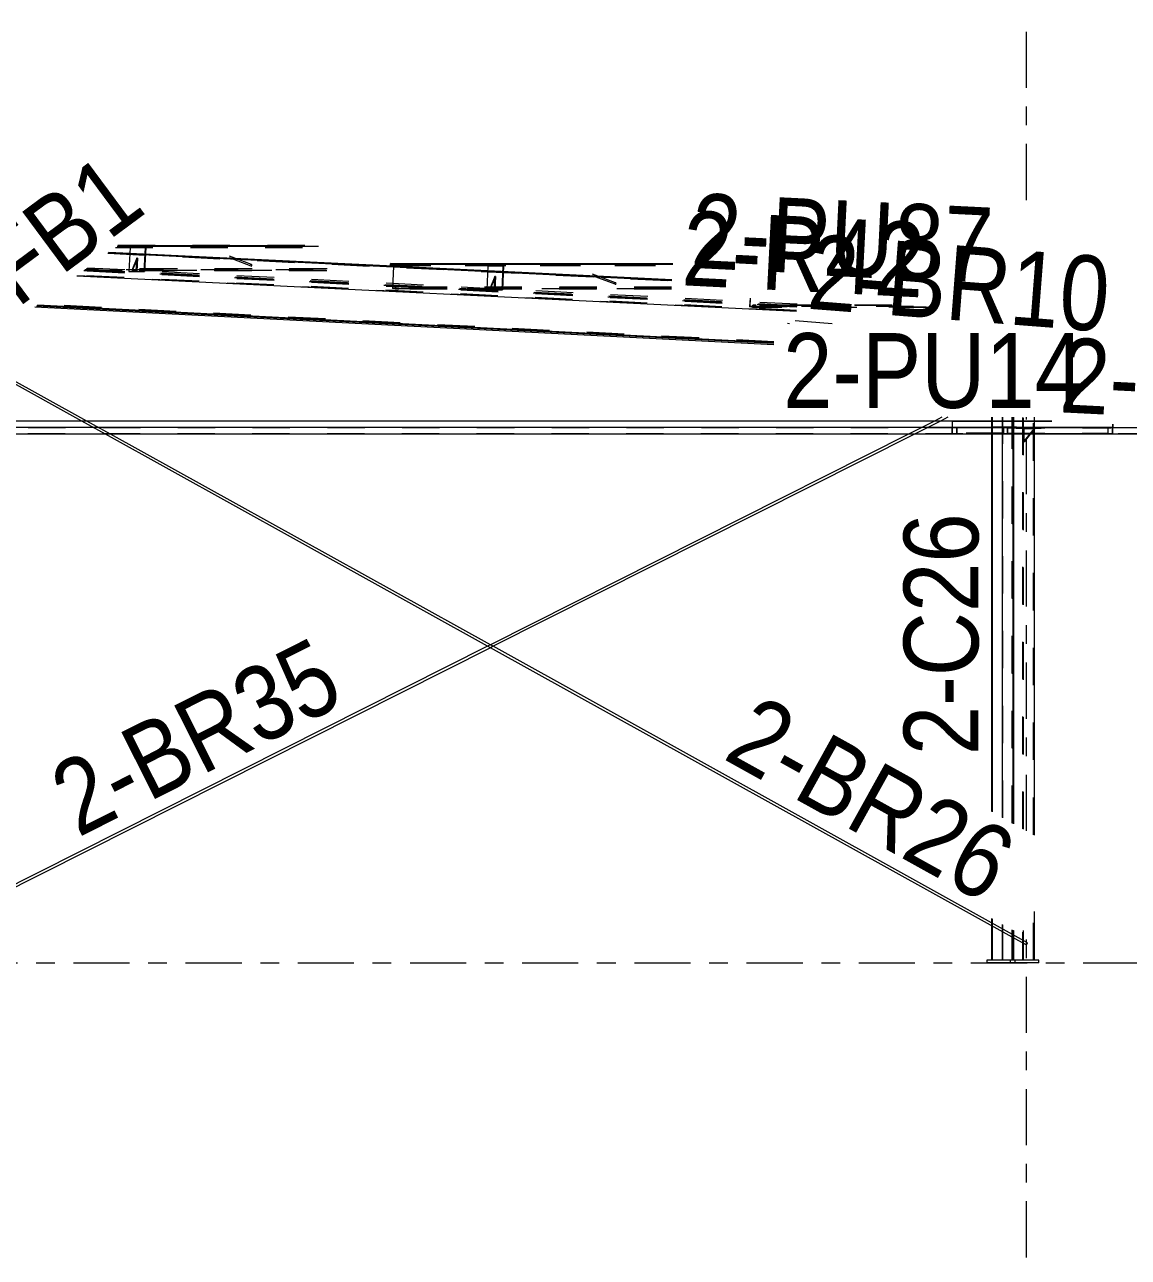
# Model space of a CAD drawing. Header units: millimetres. Extents: x -72 to 1100, y -472 to 348.
# Drawn here: x 928.9 to 988, y -15.8 to 50.2 of the extents above; entities that cross this region are included whole.
import ezdxf

# ---------------------------------------------------------------- set-up
doc = ezdxf.new("R2010")
doc.units = ezdxf.units.MM
for name, pattern in [('XKITLINE00', [0]), ('XKITLINE02', [4, 2, -2]), ('XKITLINE03', [6, 3, -1, 1, -1])]:
    doc.linetypes.add(name, pattern=pattern)
for name, color, linetype, lineweight in [('Part', 2, 'Continuous', 0), ('PartMark', 7, 'Continuous', 0), ('S-grid', 1, 'Continuous', 0)]:
    doc.layers.add(name, color=color, linetype=linetype, lineweight=lineweight)
doc.styles.add('ARIAL', font='ARIAL.TTF')

# ---------------------------------------------------------------- blocks, each defined once
blk = doc.blocks.new('*A6')
at = {"layer": 'S-grid', "color": 1, "linetype": 'XKITLINE03', "lineweight": 0}
blk.add_line((-22.448, 0), (1057.351, 0), dxfattribs=at)
blk = doc.blocks.new('*A738')
at = {"layer": 'Part', "color": 2, "linetype": 'XKITLINE00', "lineweight": 0}
for p, q in [((919.806, 28.263), (919.806, 28.62)), ((987.113, 28.62), (919.806, 28.62)), ((919.825, 28.951), (919.825, 28.964)), ((983.722, 28.964), (919.825, 28.964)), ((983.876, 28.951), (919.825, 28.951)), ((919.827, 28.62), (919.827, 28.951)), ((987.113, 28.62), (987.113, 28.263)), ((987.133, 28.62), (987.133, 28.789)), ((987.113, 28.263), (919.806, 28.263))]:
    blk.add_line(p, q, dxfattribs=at)
at = {"layer": 'Part', "color": 7, "linetype": 'XKITLINE02', "lineweight": 0}
for p, q in [((987.133, 28.607), (919.807, 28.607)), ((919.807, 28.607), (919.807, 28.276)), ((919.827, 28.951), (919.825, 28.951)), ((919.827, 28.607), (919.827, 28.964)), ((987.133, 28.62), (987.113, 28.62)), ((987.113, 28.276), (987.113, 28.607)), ((987.133, 28.789), (987.133, 28.607)), ((919.808, 28.263), (919.806, 28.263)), ((919.807, 28.276), (919.808, 28.276)), ((987.114, 28.276), (919.807, 28.276)), ((919.808, 28.276), (919.808, 28.263)), ((987.113, 28.263), (987.114, 28.263)), ((987.114, 28.263), (987.113, 28.263)), ((987.114, 28.263), (987.114, 28.276))]:
    blk.add_line(p, q, dxfattribs=at)
blk = doc.blocks.new('*A851')
at = {"layer": 'S-grid', "color": 1, "linetype": 'XKITLINE03', "lineweight": 0}
for p, q in [((982.524, 40.781), (982.524, 97.204)), ((982.524, 7.046), (982.524, 29.164)), ((982.524, -15.75), (982.524, 2.015))]:
    blk.add_line(p, q, dxfattribs=at)
blk = doc.blocks.new('*A855')
at = {"layer": 'Part', "color": 2, "linetype": 'XKITLINE00', "lineweight": 0}
for p, q in [((978.542, 28.263), (978.542, 28.62)), ((978.542, 28.62), (990.52, 28.62)), ((983.722, 28.964), (978.561, 28.964)), ((978.561, 28.951), (978.561, 28.964)), ((978.561, 28.951), (983.876, 28.951)), ((978.563, 28.62), (978.563, 28.951)), ((1002.814, 28.62), (1040.36, 28.62)), ((1002.831, 28.951), (1040.114, 28.951)), ((1040.105, 28.964), (1002.832, 28.964)), ((1046, 28.62), (1047.351, 28.62)), ((1046.447, 28.951), (1047.351, 28.951)), ((1047.351, 28.964), (1046.464, 28.964)), ((997.68, 28.263), (978.542, 28.263)), ((1040.624, 28.263), (1002.797, 28.263)), ((1047.351, 28.263), (1045.518, 28.263))]:
    blk.add_line(p, q, dxfattribs=at)
at = {"layer": 'Part', "color": 7, "linetype": 'XKITLINE02', "lineweight": 0}
for p, q in [((990.778, 28.607), (978.542, 28.607)), ((978.542, 28.607), (978.542, 28.276)), ((978.563, 28.951), (978.561, 28.951)), ((978.563, 28.607), (978.563, 28.964)), ((1040.369, 28.607), (1002.814, 28.607)), ((1047.351, 28.607), (1045.982, 28.607)), ((997.422, 28.276), (978.542, 28.276)), ((978.544, 28.263), (978.544, 28.276)), ((1040.615, 28.276), (1002.797, 28.276)), ((1047.351, 28.276), (1045.535, 28.276))]:
    blk.add_line(p, q, dxfattribs=at)
blk = doc.blocks.new('*A868')
at = {"layer": 'Part', "color": 2, "linetype": 'XKITLINE00', "lineweight": 0}
for p, q in [((948.511, 37.383), (948.506, 37.276)), ((948.506, 37.276), (948.512, 37.275)), ((948.678, 37.345), (948.511, 37.383)), ((948.511, 37.383), (963.576, 37.383)), ((948.512, 37.275), (948.516, 37.369)), ((948.668, 37.275), (948.512, 37.275)), ((948.516, 37.369), (948.671, 37.334)), ((948.671, 37.334), (948.665, 37.222)), ((948.678, 37.345), (948.671, 37.22)), ((948.678, 37.345), (963.602, 37.345)), ((948.769, 36.031), (948.722, 36.041)), ((948.774, 36.016), (948.722, 36.028)), ((948.774, 36.124), (948.769, 36.031)), ((948.78, 36.123), (948.774, 36.124)), ((948.932, 36.124), (948.774, 36.124)), ((948.774, 36.016), (948.78, 36.123)), ((948.953, 36.016), (948.774, 36.016)), ((948.959, 36.123), (948.78, 36.123))]:
    blk.add_line(p, q, dxfattribs=at)
at = {"layer": 'Part', "color": 7, "linetype": 'XKITLINE02', "lineweight": 0}
for p, q in [((948.506, 37.276), (963.553, 37.276)), ((963.601, 37.369), (948.516, 37.369)), ((948.665, 37.222), (948.608, 36.054)), ((948.671, 37.22), (948.614, 36.065)), ((948.674, 37.275), (948.668, 37.275)), ((948.671, 37.334), (963.601, 37.334)), ((948.674, 37.275), (963.58, 37.275)), ((948.722, 36.028), (948.608, 36.054)), ((948.608, 36.054), (963.536, 36.054)), ((948.722, 36.041), (948.614, 36.065)), ((963.536, 36.065), (948.614, 36.065)), ((963.535, 36.031), (948.769, 36.031)), ((963.539, 36.124), (948.932, 36.124)), ((963.534, 36.016), (948.953, 36.016)), ((963.539, 36.123), (948.959, 36.123))]:
    blk.add_line(p, q, dxfattribs=at)
blk = doc.blocks.new('*A869')
at = {"layer": 'Part', "color": 2, "linetype": 'XKITLINE00', "lineweight": 0}
for p, q in [((980.652, 29.164), (980.652, 28.964)), ((980.689, 29.164), (980.689, 28.964)), ((981.219, 29.164), (981.219, 28.964)), ((981.789, 29.164), (981.789, 28.964)), ((981.826, 29.164), (981.826, 28.964)), ((982.929, 29.164), (982.929, 28.964)), ((980.652, 28.263), (980.652, 8.084)), ((980.689, 28.263), (980.689, 8.063)), ((981.219, 28.263), (981.219, 7.77)), ((981.789, 28.263), (981.789, 7.454)), ((981.826, 28.263), (981.826, 7.433)), ((982.929, 28.263), (982.929, 6.821)), ((982.929, 2.746), (982.929, 0.143)), ((980.652, 2.367), (980.652, 2.138)), ((980.652, 1.982), (980.652, 0.143)), ((980.689, 2.346), (980.689, 2.117)), ((981.219, 2.052), (981.219, 1.824)), ((980.689, 1.961), (980.689, 0.143)), ((981.219, 1.668), (981.219, 0.143)), ((981.789, 1.736), (981.789, 0.143)), ((981.826, 1.716), (981.826, 0.143))]:
    blk.add_line(p, q, dxfattribs=at)
at = {"layer": 'Part', "color": 7, "linetype": 'XKITLINE02', "lineweight": 0}
for p, q in [((981.263, 7.745), (981.263, 29.164)), ((981.756, 7.472), (981.756, 29.164)), ((981.793, 7.451), (981.793, 29.164)), ((982.319, 7.16), (982.319, 29.164)), ((982.363, 7.135), (982.363, 29.164)), ((982.893, 6.842), (982.893, 29.164)), ((980.652, 28.964), (980.652, 28.263)), ((980.689, 28.964), (980.689, 28.263)), ((981.219, 28.964), (981.219, 28.263)), ((981.789, 28.964), (981.789, 28.263)), ((981.826, 28.964), (981.826, 28.263)), ((982.929, 28.964), (982.929, 28.263)), ((982.893, 0.143), (982.893, 2.68)), ((980.652, 2.138), (980.652, 1.982)), ((980.689, 2.117), (980.689, 1.961)), ((981.263, 0.143), (981.263, 2.028)), ((981.219, 1.824), (981.219, 1.668)), ((981.756, 0.143), (981.756, 1.755)), ((981.793, 0.143), (981.793, 1.734)), ((982.319, 0.143), (982.319, 1.644)), ((982.363, 0.143), (982.363, 1.724)), ((982.929, 0.143), (980.652, 0.143))]:
    blk.add_line(p, q, dxfattribs=at)
blk = doc.blocks.new('*A870')
at = {"layer": 'Part', "color": 2, "linetype": 'XKITLINE00', "lineweight": 0}
for p, q in [((983.185, 0.143), (980.397, 0.143)), ((980.397, 0.143), (980.397, 0)), ((983.185, 0), (980.397, 0)), ((981.671, 0), (981.671, 0.143)), ((983.185, 0), (983.185, 0.143))]:
    blk.add_line(p, q, dxfattribs=at)
at = {"layer": 'Part', "color": 7, "linetype": 'XKITLINE02', "lineweight": 0}
blk.add_line((981.911, 0), (981.911, 0.143), dxfattribs=at)
blk = doc.blocks.new('*A872')
at = {"layer": 'Part', "color": 7, "linetype": 'XKITLINE02', "lineweight": 0}
for p, q in [((967.737, 35.537), (967.714, 35.08)), ((967.826, 35.055), (967.714, 35.08)), ((967.714, 35.08), (970.246, 35.08)), ((967.743, 35.537), (967.721, 35.091)), ((976.481, 35.091), (967.721, 35.091)), ((967.827, 35.067), (967.721, 35.091)), ((977.163, 35.057), (967.875, 35.057)), ((975.324, 35.15), (968.045, 35.15)), ((977.441, 35.042), (968.066, 35.042)), ((975.35, 35.149), (968.071, 35.149))]:
    blk.add_line(p, q, dxfattribs=at)
at = {"layer": 'Part', "color": 2, "linetype": 'XKITLINE00', "lineweight": 0}
for p, q in [((967.881, 35.042), (967.826, 35.055)), ((967.875, 35.057), (967.827, 35.067)), ((967.88, 35.15), (967.875, 35.057)), ((968.045, 35.15), (967.88, 35.15)), ((967.886, 35.149), (967.88, 35.15)), ((967.881, 35.042), (967.886, 35.149)), ((968.066, 35.042), (967.881, 35.042)), ((968.071, 35.149), (967.886, 35.149))]:
    blk.add_line(p, q, dxfattribs=at)
blk = doc.blocks.new('*A873')
at = {"layer": 'Part', "color": 7, "linetype": 'XKITLINE02', "lineweight": 0}
for p, q in [((960.527, 36.277), (959.309, 36.733)), ((960.542, 36.361), (959.319, 36.819)), ((960.513, 36.352), (960.497, 36.323)), ((960.497, 36.323), (960.502, 36.292)), ((960.502, 36.292), (960.527, 36.277)), ((960.542, 36.361), (960.513, 36.352)), ((960.527, 36.277), (960.555, 36.286)), ((960.566, 36.345), (960.542, 36.361)), ((960.555, 36.286), (960.571, 36.314)), ((960.571, 36.314), (960.566, 36.345))]:
    blk.add_line(p, q, dxfattribs=at)
blk = doc.blocks.new('*A878')
at = {"layer": 'Part', "color": 7, "linetype": 'XKITLINE02', "lineweight": 0}
for p, q in [((980.743, 28.607), (980.743, 28.643)), ((981.467, 28.643), (980.743, 28.643)), ((981.467, 28.607), (980.743, 28.607)), ((980.994, 28.643), (980.994, 28.607)), ((981.121, 28.607), (981.121, 28.643)), ((981.266, 28.607), (981.266, 28.643)), ((981.467, 28.607), (981.467, 28.643))]:
    blk.add_line(p, q, dxfattribs=at)
blk = doc.blocks.new('*A879')
at = {"layer": 'Part', "color": 7, "linetype": 'XKITLINE02', "lineweight": 0}
for p, q in [((981.991, 28.643), (981.317, 28.643)), ((981.317, 28.607), (981.317, 28.643)), ((981.991, 28.607), (981.317, 28.607)), ((981.361, 28.607), (981.361, 28.643)), ((981.518, 28.607), (981.518, 28.643)), ((981.739, 28.607), (981.739, 28.643)), ((981.991, 28.643), (981.991, 28.607))]:
    blk.add_line(p, q, dxfattribs=at)
blk = doc.blocks.new('*A884')
at = {"layer": 'Part', "color": 7, "linetype": 'XKITLINE02', "lineweight": 0}
for p, q in [((981.298, 28.607), (978.588, 28.607)), ((978.588, 28.607), (978.588, 28.593)), ((981.287, 28.593), (978.588, 28.593)), ((978.798, 28.321), (978.798, 28.593)), ((978.809, 28.321), (978.809, 28.607)), ((981.077, 28.593), (981.077, 28.607)), ((981.287, 28.321), (981.287, 28.593)), ((981.298, 28.607), (981.298, 28.321)), ((981.298, 28.321), (978.798, 28.321))]:
    blk.add_line(p, q, dxfattribs=at)
blk = doc.blocks.new('*A885')
at = {"layer": 'Part', "color": 7, "linetype": 'XKITLINE02', "lineweight": 0}
for p, q in [((987.038, 28.607), (981.503, 28.607)), ((981.503, 28.607), (981.503, 28.321)), ((981.51, 28.593), (987.038, 28.593)), ((981.51, 28.321), (981.51, 28.593)), ((981.656, 28.607), (981.656, 28.593)), ((986.885, 28.321), (986.885, 28.607)), ((986.893, 28.321), (986.893, 28.593)), ((987.038, 28.593), (987.038, 28.607)), ((981.503, 28.321), (986.893, 28.321))]:
    blk.add_line(p, q, dxfattribs=at)
blk = doc.blocks.new('*A891')
at = {"layer": 'Part', "color": 7, "linetype": 'XKITLINE02', "lineweight": 0}
for p, q in [((983.314, 28.607), (981.968, 28.607)), ((981.968, 28.607), (981.968, 28.571)), ((983.314, 28.571), (981.968, 28.571)), ((982.364, 28.571), (982.364, 28.607)), ((982.382, 28.571), (982.382, 28.607)), ((982.787, 28.607), (982.787, 28.571)), ((983.293, 28.571), (983.293, 28.607)), ((983.314, 28.571), (983.314, 28.607))]:
    blk.add_line(p, q, dxfattribs=at)
blk = doc.blocks.new('*A892')
at = {"layer": 'Part', "color": 7, "linetype": 'XKITLINE02', "lineweight": 0}
for p, q in [((982.362, 28.571), (982.362, 28.263)), ((982.941, 28.571), (982.362, 28.571)), ((982.362, 28.571), (982.393, 28.571)), ((982.393, 27.857), (982.393, 28.571)), ((982.393, 28.571), (982.973, 28.571)), ((982.941, 28.571), (982.691, 28.263)), ((982.973, 28.571), (982.723, 28.263)), ((982.941, 28.571), (982.973, 28.571))]:
    blk.add_line(p, q, dxfattribs=at)
at = {"layer": 'Part', "color": 2, "linetype": 'XKITLINE00', "lineweight": 0}
for p, q in [((982.362, 28.263), (982.362, 27.857)), ((982.691, 28.263), (982.362, 27.857)), ((982.362, 27.857), (982.393, 27.857)), ((982.723, 28.263), (982.393, 27.857))]:
    blk.add_line(p, q, dxfattribs=at)
blk = doc.blocks.new('*A903')
at = {"layer": 'Part', "color": 7, "linetype": 'XKITLINE02', "lineweight": 0}
for p, q in [((970.244, 35.046), (932.105, 36.989)), ((970.247, 35.093), (932.165, 37.034)), ((932.17, 37.038), (970.248, 35.097)), ((970.249, 35.109), (932.186, 37.049)), ((932.23, 37.082), (970.251, 35.145)), ((970.256, 35.208), (932.311, 37.142)), ((929.614, 35.143), (969.003, 33.136)), ((969.003, 33.152), (929.635, 35.159)), ((969.003, 33.2), (929.695, 35.203))]:
    blk.add_line(p, q, dxfattribs=at)
at = {"layer": 'Part', "color": 2, "linetype": 'XKITLINE00', "lineweight": 0}
for p, q in [((969.003, 33.036), (929.488, 35.05)), ((969.003, 33.101), (929.569, 35.11)), ((969.003, 33.148), (929.629, 35.155))]:
    blk.add_line(p, q, dxfattribs=at)
blk = doc.blocks.new('*A904')
at = {"layer": 'Part', "color": 7, "linetype": 'XKITLINE02', "lineweight": 0}
for p, q in [((953.72, 37.265), (953.657, 35.987)), ((953.673, 35.983), (953.737, 37.262)), ((953.737, 37.262), (953.72, 37.265)), ((953.72, 37.265), (954.54, 37.265)), ((953.737, 37.262), (954.557, 37.262)), ((954.477, 35.987), (954.54, 37.265)), ((954.557, 37.262), (954.493, 35.983)), ((954.54, 37.265), (954.557, 37.262)), ((953.657, 35.987), (953.673, 35.983)), ((953.657, 35.987), (954.477, 35.987)), ((953.673, 35.983), (954.493, 35.983)), ((954.493, 35.983), (954.477, 35.987))]:
    blk.add_line(p, q, dxfattribs=at)
blk = doc.blocks.new('*A905')
at = {"layer": 'Part', "color": 7, "linetype": 'XKITLINE02', "lineweight": 0}
for p, q in [((954.086, 36.697), (953.818, 36.039)), ((953.849, 36.039), (954.118, 36.697)), ((954.051, 35.987), (954.086, 36.697)), ((954.118, 36.697), (954.082, 35.987)), ((954.118, 36.697), (954.086, 36.697)), ((953.849, 36.039), (953.818, 36.039)), ((953.818, 36.039), (954.051, 35.987)), ((954.082, 35.987), (953.849, 36.039)), ((954.082, 35.987), (954.051, 35.987))]:
    blk.add_line(p, q, dxfattribs=at)
blk = doc.blocks.new('*A906')
at = {"layer": 'Part', "color": 2, "linetype": 'XKITLINE00', "lineweight": 0}
for p, q in [((924.781, 37.785), (924.809, 38.371)), ((924.809, 38.371), (924.816, 38.404)), ((924.809, 38.371), (925.525, 38.336)), ((925.567, 38.367), (924.816, 38.404)), ((933.401, 37.95), (963.557, 36.472)), ((948.666, 37.235), (933.443, 37.981)), ((963.559, 36.505), (948.953, 37.221)), ((970.227, 34.827), (931.734, 36.714))]:
    blk.add_line(p, q, dxfattribs=at)
at = {"layer": 'Part', "color": 7, "linetype": 'XKITLINE02', "lineweight": 0}
for p, q in [((924.809, 38.358), (924.781, 37.786)), ((924.816, 38.39), (924.809, 38.358)), ((924.809, 38.358), (925.508, 38.324)), ((924.816, 38.404), (924.816, 38.39)), ((924.816, 38.39), (925.549, 38.354)), ((933.385, 37.938), (963.556, 36.459)), ((933.425, 37.968), (963.558, 36.491)), ((948.953, 37.221), (948.666, 37.235)), ((970.228, 34.843), (931.754, 36.729)), ((931.776, 36.746), (970.229, 34.86)), ((970.23, 34.875), (931.794, 36.759))]:
    blk.add_line(p, q, dxfattribs=at)
blk = doc.blocks.new('*A907')
at = {"layer": 'Part', "color": 2, "linetype": 'XKITLINE00', "lineweight": 0}
for p, q in [((978, 29.164), (977.603, 28.964)), ((978.316, 29.164), (977.919, 28.964)), ((976.21, 28.263), (953.849, 17.001)), ((976.526, 28.263), (953.999, 16.918)), ((953.703, 16.928), (924.225, 2.082)), ((953.854, 16.845), (924.225, 1.922)), ((923.054, 1.492), (922.289, 1.107)), ((923.061, 1.336), (922.353, 0.979)), ((922.295, 1.092), (922.289, 1.107)), ((922.317, 1.049), (922.295, 1.092)), ((922.341, 1.002), (922.317, 1.049)), ((922.353, 0.979), (922.341, 1.002))]:
    blk.add_line(p, q, dxfattribs=at)
at = {"layer": 'Part', "color": 7, "linetype": 'XKITLINE02', "lineweight": 0}
for p, q in [((977.603, 28.964), (976.21, 28.263)), ((977.919, 28.964), (976.526, 28.263)), ((953.849, 17.001), (953.703, 16.928)), ((953.999, 16.918), (953.854, 16.845)), ((924.225, 2.082), (923.054, 1.492)), ((924.225, 1.922), (923.061, 1.336)), ((922.289, 1.107), (922.301, 1.084)), ((922.301, 1.084), (922.325, 1.038)), ((922.325, 1.038), (922.346, 0.994)), ((922.346, 0.994), (922.353, 0.979))]:
    blk.add_line(p, q, dxfattribs=at)
blk = doc.blocks.new('*A908')
at = {"layer": 'Part', "color": 7, "linetype": 'XKITLINE02', "lineweight": 0}
for p, q in [((922.321, 34.367), (922.304, 34.337)), ((922.348, 34.415), (922.321, 34.367)), ((922.368, 34.452), (922.348, 34.415)), ((922.369, 34.457), (922.368, 34.452)), ((933.258, 28.263), (931.993, 28.964)), ((933.539, 28.263), (932.274, 28.964)), ((953.852, 16.843), (953.701, 16.927)), ((953.991, 16.922), (953.857, 16.996)), ((982.508, 0.953), (981.751, 1.373)), ((982.573, 1.073), (981.773, 1.516)), ((982.508, 0.953), (982.525, 0.983)), ((982.509, 0.958), (982.508, 0.953)), ((982.529, 0.995), (982.509, 0.958)), ((982.525, 0.983), (982.551, 1.031)), ((982.556, 1.042), (982.529, 0.995)), ((982.551, 1.031), (982.571, 1.068)), ((982.573, 1.073), (982.556, 1.042)), ((982.571, 1.068), (982.573, 1.073))]:
    blk.add_line(p, q, dxfattribs=at)
at = {"layer": 'Part', "color": 2, "linetype": 'XKITLINE00', "lineweight": 0}
for p, q in [((922.304, 34.337), (922.306, 34.342)), ((922.615, 34.164), (922.304, 34.337)), ((922.306, 34.342), (922.326, 34.379)), ((922.326, 34.379), (922.352, 34.426)), ((922.352, 34.426), (922.369, 34.457)), ((922.897, 34.164), (922.369, 34.457)), ((932.274, 28.964), (927.872, 31.405)), ((931.993, 28.964), (927.872, 31.249)), ((953.701, 16.927), (933.258, 28.263)), ((953.857, 16.996), (933.539, 28.263)), ((981.751, 1.373), (953.852, 16.843)), ((981.773, 1.516), (953.991, 16.922))]:
    blk.add_line(p, q, dxfattribs=at)
blk = doc.blocks.new('*A909')
at = {"layer": 'Part', "color": 7, "linetype": 'XKITLINE02', "lineweight": 0}
for p, q in [((972.137, 34.164), (969.689, 34.355)), ((969.843, 34.164), (969.734, 34.173))]:
    blk.add_line(p, q, dxfattribs=at)
blk = doc.blocks.new('*A912')
at = {"layer": 'Part', "color": 7, "linetype": 'XKITLINE02', "lineweight": 0}
for p, q in [((933.805, 38.249), (943.903, 38.249)), ((933.807, 38.25), (943.875, 38.25)), ((933.884, 38.308), (944.626, 38.308)), ((943.924, 38.343), (933.931, 38.343)), ((945.095, 36.991), (932.106, 36.991)), ((945.071, 37.005), (932.126, 37.005)), ((932.157, 37.028), (944.338, 37.028)), ((944.368, 37.039), (932.172, 37.039)), ((945.119, 37.097), (932.25, 37.097)), ((945.092, 37.098), (932.252, 37.098))]:
    blk.add_line(p, q, dxfattribs=at)
at = {"layer": 'Part', "color": 2, "linetype": 'XKITLINE00', "lineweight": 0}
for p, q in [((933.9, 38.319), (944.656, 38.319)), ((933.95, 38.357), (943.899, 38.357))]:
    blk.add_line(p, q, dxfattribs=at)
blk = doc.blocks.new('*A915')
at = {"layer": 'Part', "color": 7, "linetype": 'XKITLINE02', "lineweight": 0}
for p, q in [((941.055, 37.251), (939.896, 37.686)), ((941.07, 37.335), (939.906, 37.771)), ((941.041, 37.326), (941.025, 37.297)), ((941.025, 37.297), (941.031, 37.266)), ((941.031, 37.266), (941.055, 37.251)), ((941.07, 37.335), (941.041, 37.326)), ((941.055, 37.251), (941.084, 37.26)), ((941.094, 37.319), (941.07, 37.335)), ((941.084, 37.26), (941.1, 37.288)), ((941.1, 37.288), (941.094, 37.319))]:
    blk.add_line(p, q, dxfattribs=at)
blk = doc.blocks.new('*A916')
at = {"layer": 'Part', "color": 7, "linetype": 'XKITLINE02', "lineweight": 0}
for p, q in [((934.582, 38.241), (934.518, 36.962)), ((934.535, 36.958), (934.598, 38.237)), ((934.598, 38.237), (934.582, 38.241)), ((934.582, 38.241), (935.402, 38.241)), ((934.598, 38.237), (935.418, 38.237)), ((935.338, 36.962), (935.402, 38.241)), ((935.418, 38.237), (935.355, 36.958)), ((935.402, 38.241), (935.418, 38.237)), ((934.518, 36.962), (934.535, 36.958)), ((934.518, 36.962), (935.338, 36.962)), ((934.535, 36.958), (935.355, 36.958)), ((935.355, 36.958), (935.338, 36.962))]:
    blk.add_line(p, q, dxfattribs=at)
blk = doc.blocks.new('*A917')
at = {"layer": 'Part', "color": 7, "linetype": 'XKITLINE02', "lineweight": 0}
for p, q in [((934.948, 37.672), (934.679, 37.014)), ((934.711, 37.014), (934.979, 37.672)), ((934.913, 36.962), (934.948, 37.672)), ((934.979, 37.672), (934.944, 36.962)), ((934.979, 37.672), (934.948, 37.672)), ((934.711, 37.014), (934.679, 37.014)), ((934.679, 37.014), (934.913, 36.962)), ((934.944, 36.962), (934.711, 37.014)), ((934.944, 36.962), (934.913, 36.962))]:
    blk.add_line(p, q, dxfattribs=at)
blk = doc.blocks.new('*A1164')
at = {"layer": 'PartMark', "color": 3, "style": 'ARIAL', "width": 0.85}
blk.add_text('2-PU89', height=4, rotation=-2.85333, dxfattribs=at).set_placement((984.246, 29.434))
blk = doc.blocks.new('*A1165')
at = {"layer": 'PartMark', "color": 3, "style": 'ARIAL', "width": 0.85}
blk.add_text('2-PU87', height=4, rotation=-2.80749, dxfattribs=at).set_placement((964.523, 37.158))
blk = doc.blocks.new('*A1166')
at = {"layer": 'PartMark', "color": 3, "style": 'ARIAL', "width": 0.85}
blk.add_text('2-FB1', height=4, rotation=36.54325, dxfattribs=at).set_placement((925.161, 32.466))
blk = doc.blocks.new('*A1167')
at = {"layer": 'PartMark', "color": 3, "style": 'ARIAL', "width": 0.85}
blk.add_text('2-R42', height=4, rotation=-2.91636, dxfattribs=at).set_placement((964.045, 36.226))
blk = doc.blocks.new('*A1168')
at = {"layer": 'PartMark', "color": 3, "style": 'ARIAL', "width": 0.85}
blk.add_text('2-BR35', height=4, rotation=26.72848, dxfattribs=at).set_placement((931.798, 6.68))
blk = doc.blocks.new('*A1169')
at = {"layer": 'PartMark', "color": 3, "style": 'ARIAL', "width": 0.85}
blk.add_text('2-BR26', height=4, rotation=-29.00885, dxfattribs=at).set_placement((966.221, 10.941))
blk = doc.blocks.new('*A1170')
at = {"layer": 'PartMark', "color": 3, "style": 'ARIAL', "width": 0.85}
blk.add_text('2-BR10', height=4, rotation=-4.44615, dxfattribs=at).set_placement((970.74, 34.975))
blk = doc.blocks.new('*A1171')
at = {"layer": 'PartMark', "color": 3, "style": 'ARIAL', "width": 0.85}
blk.add_text('2-PU14', height=4, dxfattribs=at).set_placement((969.503, 29.664))
blk = doc.blocks.new('*A1172')
at = {"layer": 'PartMark', "color": 3, "style": 'ARIAL', "width": 0.85}
blk.add_text('2-C26', height=4, rotation=90.00021, dxfattribs=at).set_placement((979.952, 11.098))

msp = doc.modelspace()

# ---------------------------------------------------------------- block references
at = {"lineweight": 0}
for name in ['*A851', '*A1166', '*A1165', '*A1167', '*A1170', '*A906', '*A912', '*A916', '*A917', '*A915', '*A903', '*A868', '*A904', '*A905', '*A873', '*A872', '*A908', '*A909', '*A1171', '*A1164', '*A907', '*A869', '*A738', '*A855', '*A884', '*A878', '*A879', '*A885', '*A891', '*A892', '*A1172', '*A1168', '*A1169', '*A6', '*A870']:
    msp.add_blockref(name, (0, 0), dxfattribs=at)

doc.saveas('drawing.dxf')
